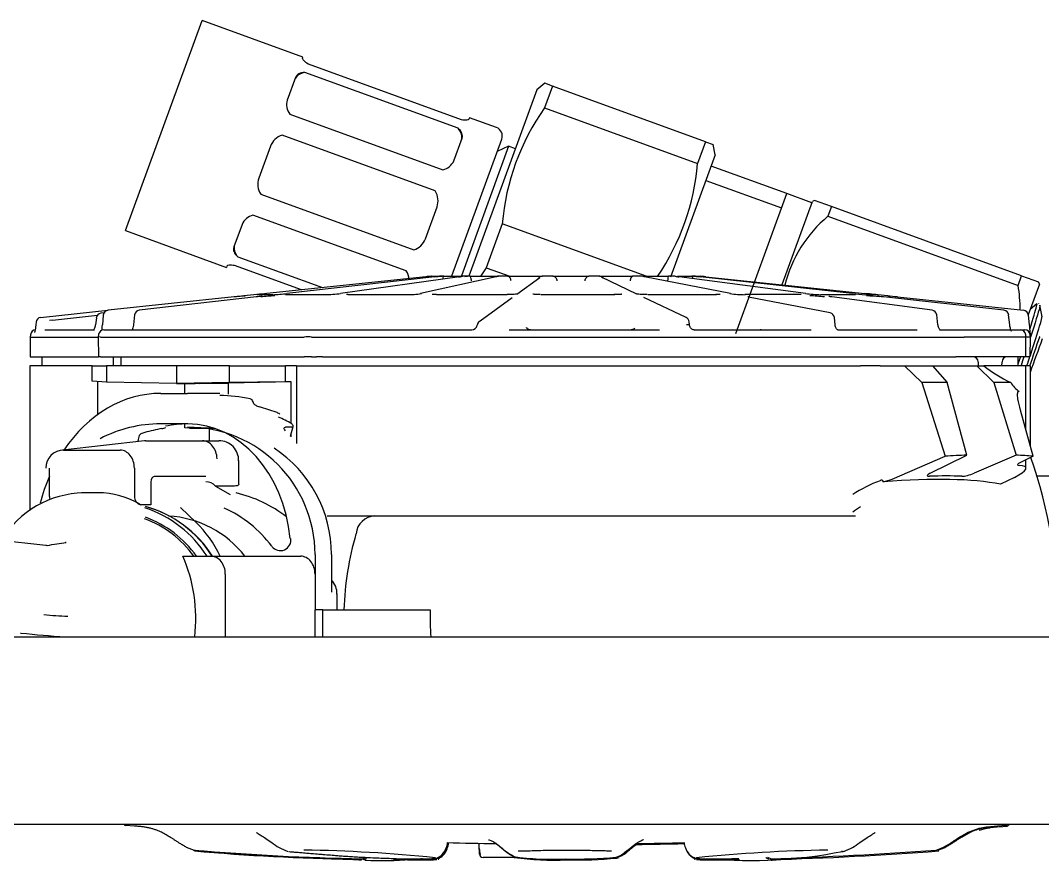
# Model space of a CAD drawing. Header units: millimetres. Extents: x -60 to 7633, y -2614 to 2146.
# Drawn here: x 7078.6 to 7135.7, y -2104.4 to -2057.5 of the extents above; entities that cross this region are included whole.
import ezdxf

# ---------------------------------------------------------------- set-up
doc = ezdxf.new("R2010")
doc.units = ezdxf.units.MM
doc.layers.get('0').update_dxf_attribs({"color": 250})

msp = doc.modelspace()

# ---------------------------------------------------------------- linework, layer by layer
at = {"linetype": 'Continuous'}
for p, q in [((7084.475, -2069.201), (7088.751, -2057.455)), ((7094.389, -2059.507), (7088.751, -2057.455)), ((7094.364, -2059.575), (7094.389, -2059.507)), ((7094.679, -2059.878), (7103.23, -2062.991)), ((7103.053, -2063.479), (7094.501, -2060.367)), ((7093.975, -2060.644), (7093.515, -2061.906)), ((7107.894, -2060.963), (7107.451, -2061.335)), ((7108.328, -2061.121), (7107.894, -2060.963)), ((7107.451, -2061.335), (7103.661, -2071.748)), ((7108.328, -2061.121), (7107.882, -2062.346)), ((7116.878, -2064.233), (7108.328, -2061.121)), ((7093.655, -2062.693), (7102.206, -2065.805)), ((7107.882, -2062.346), (7116.432, -2065.458)), ((7103.692, -2062.893), (7103.667, -2062.961)), ((7105.195, -2063.44), (7103.692, -2062.893)), ((7101.777, -2066.984), (7093.226, -2063.872)), ((7092.576, -2064.487), (7091.926, -2066.272)), ((7102.709, -2071.733), (7105.494, -2064.081)), ((7102.818, -2065.292), (7103.278, -2064.03)), ((7105.879, -2064.487), (7103.244, -2071.725)), ((7105.879, -2064.487), (7105.238, -2064.786)), ((7106.254, -2064.624), (7105.879, -2064.487)), ((7116.878, -2064.233), (7116.432, -2065.458)), ((7116.878, -2064.233), (7117.312, -2064.391)), ((7117.412, -2064.96), (7117.312, -2064.391)), ((7117.412, -2064.96), (7114.924, -2071.795)), ((7121.412, -2067.129), (7117.183, -2065.59)), ((7116.891, -2066.393), (7121.119, -2067.932)), ((7092.029, -2067.161), (7100.58, -2070.273)), ((7118.563, -2074.956), (7121.412, -2067.129)), ((7122.821, -2067.642), (7121.412, -2067.129)), ((7101.229, -2069.658), (7101.879, -2067.873)), ((7121.156, -2072.216), (7122.845, -2067.576)), ((7122.973, -2067.516), (7122.845, -2067.576)), ((7123.913, -2067.858), (7122.973, -2067.516)), ((7123.913, -2067.858), (7123.716, -2068.399)), ((7134.532, -2071.723), (7123.913, -2067.858)), ((7100.151, -2071.453), (7091.599, -2068.341)), ((7123.716, -2068.399), (7134.335, -2072.264)), ((7090.987, -2068.853), (7090.528, -2070.116)), ((7105.524, -2068.824), (7104.633, -2071.273)), ((7113.559, -2071.748), (7105.524, -2068.824)), ((7084.475, -2069.201), (7090.114, -2071.253)), ((7090.753, -2070.666), (7095.485, -2072.388)), ((7090.138, -2071.185), (7090.114, -2071.253)), ((7094.305, -2072.512), (7090.575, -2071.155)), ((7104.633, -2071.273), (7105.938, -2071.748)), ((7101.256, -2071.782), (7092.373, -2072.716)), ((7101.753, -2071.782), (7093.495, -2072.716)), ((7103.132, -2071.782), (7096.496, -2072.716)), ((7105.178, -2071.787), (7100.964, -2072.721)), ((7101.592, -2071.749), (7101.595, -2071.748)), ((7101.595, -2071.748), (7101.922, -2071.748)), ((7101.922, -2071.748), (7102.011, -2071.748)), ((7102.247, -2071.748), (7102.022, -2071.748)), ((7102.247, -2071.748), (7102.708, -2071.748)), ((7102.708, -2071.748), (7103.24, -2071.748)), ((7103.24, -2071.748), (7103.294, -2071.748)), ((7103.722, -2071.748), (7103.322, -2071.748)), ((7103.722, -2071.748), (7104.262, -2071.748)), ((7104.262, -2071.748), (7105.051, -2071.748)), ((7105.051, -2071.748), (7105.316, -2071.748)), ((7105.842, -2071.748), (7105.316, -2071.748)), ((7105.842, -2071.748), (7106.395, -2071.748)), ((7107.616, -2071.837), (7106.332, -2072.771)), ((7106.395, -2071.748), (7107.346, -2071.748)), ((7107.346, -2071.748), (7107.763, -2071.748)), ((7108.352, -2071.748), (7107.763, -2071.748)), ((7108.352, -2071.748), (7108.852, -2071.748)), ((7108.852, -2071.748), (7109.85, -2071.748)), ((7109.85, -2071.748), (7110.367, -2071.748)), ((7110.949, -2071.748), (7110.367, -2071.748)), ((7110.949, -2071.748), (7111.335, -2071.748)), ((7113.031, -2072.743), (7111.071, -2071.809)), ((7111.335, -2071.748), (7112.26, -2071.748)), ((7112.26, -2071.748), (7112.816, -2071.748)), ((7113.319, -2071.748), (7112.816, -2071.748)), ((7113.322, -2071.748), (7113.318, -2071.748)), ((7113.366, -2071.748), (7113.546, -2071.748)), ((7118.277, -2072.719), (7113.471, -2071.786)), ((7113.546, -2071.748), (7114.285, -2071.748)), ((7114.285, -2071.748), (7114.813, -2071.748)), ((7115.177, -2071.748), (7114.813, -2071.748)), ((7115.151, -2071.748), (7115.126, -2071.748)), ((7115.314, -2071.748), (7115.682, -2071.748)), ((7122.474, -2072.717), (7115.401, -2071.783)), ((7115.682, -2071.748), (7116.117, -2071.748)), ((7116.299, -2071.748), (7116.117, -2071.748)), ((7116.281, -2071.748), (7116.572, -2071.748)), ((7116.308, -2071.749), (7116.299, -2071.748)), ((7116.572, -2071.748), (7116.577, -2071.749)), ((7125.071, -2072.716), (7116.585, -2071.782)), ((7116.889, -2071.782), (7125.771, -2072.716)), ((7134.335, -2072.264), (7134.532, -2071.723)), ((7134.532, -2071.723), (7135.471, -2072.065)), ((7135.531, -2072.193), (7134.907, -2073.909)), ((7135.531, -2072.193), (7135.471, -2072.065)), ((7090.541, -2072.908), (7083.504, -2073.648)), ((7091.792, -2072.908), (7085.25, -2073.648)), ((7091.829, -2072.772), (7091.085, -2072.851)), ((7092.707, -2072.78), (7091.832, -2072.78)), ((7095.63, -2072.78), (7093.424, -2072.78)), ((7100.174, -2072.78), (7096.903, -2072.78)), ((7105.792, -2072.78), (7101.851, -2072.78)), ((7106.067, -2072.964), (7104.287, -2074.258)), ((7111.805, -2072.78), (7107.669, -2072.78)), ((7115.795, -2074.061), (7113.435, -2072.936)), ((7117.488, -2072.78), (7113.657, -2072.78)), ((7122.133, -2072.778), (7119.073, -2072.778)), ((7123.834, -2073.799), (7119.269, -2072.912)), ((7125.247, -2072.78), (7123.318, -2072.78)), ((7129.537, -2073.649), (7123.933, -2072.909)), ((7126.386, -2072.78), (7125.826, -2072.78)), ((7127.06, -2072.851), (7126.315, -2072.772)), ((7133.545, -2073.648), (7126.822, -2072.908)), ((7127.604, -2072.908), (7134.64, -2073.648)), ((7135.389, -2073.297), (7135.015, -2073.61)), ((7135.494, -2073.285), (7135.487, -2073.28)), ((7135.673, -2074.011), (7135.558, -2073.359)), ((7079.753, -2074.051), (7079.891, -2074.033)), ((7079.891, -2074.033), (7083.495, -2073.654)), ((7080.406, -2074.202), (7082.916, -2073.918)), ((7082.853, -2074.077), (7082.802, -2074.463)), ((7083.282, -2073.798), (7083.111, -2073.817)), ((7083.237, -2073.92), (7083.187, -2074.475)), ((7084.985, -2073.913), (7084.923, -2074.467)), ((7124.118, -2074.468), (7124.074, -2074.061)), ((7129.862, -2074.464), (7129.795, -2073.91)), ((7133.867, -2074.469), (7133.807, -2073.914)), ((7134.908, -2073.92), (7134.957, -2074.475)), ((7079.488, -2074.323), (7079.473, -2074.475)), ((7079.975, -2074.748), (7082.739, -2074.748)), ((7080.401, -2074.203), (7080.233, -2074.222)), ((7083.272, -2074.748), (7094.637, -2074.748)), ((7094.637, -2074.748), (7094.903, -2074.748)), ((7094.903, -2074.748), (7095.596, -2074.748)), ((7095.596, -2074.748), (7103.817, -2074.748)), ((7104.284, -2074.258), (7104.246, -2074.286)), ((7105.908, -2074.748), (7114.309, -2074.748)), ((7115.981, -2074.471), (7115.964, -2074.301)), ((7116.249, -2074.748), (7122.783, -2074.748)), ((7124.264, -2074.748), (7125.323, -2074.748)), ((7125.323, -2074.748), (7128.701, -2074.748)), ((7129.955, -2074.748), (7130.595, -2074.748)), ((7130.595, -2074.748), (7131.549, -2074.748)), ((7131.549, -2074.748), (7134.463, -2074.748)), ((7134.463, -2074.748), (7134.712, -2074.748)), ((7079.17, -2075.022), (7079.159, -2075.148)), ((7079.159, -2075.148), (7082.958, -2075.148)), ((7079.159, -2075.148), (7079.161, -2076.248)), ((7082.974, -2075.012), (7082.958, -2075.143)), ((7082.958, -2075.143), (7082.961, -2076.248)), ((7083.073, -2075.148), (7083.074, -2075.148)), ((7083.074, -2075.148), (7094.455, -2075.148)), ((7094.455, -2075.148), (7094.456, -2075.148)), ((7094.875, -2075.148), (7094.876, -2075.148)), ((7094.876, -2075.148), (7095.143, -2075.148)), ((7095.143, -2075.148), (7095.143, -2075.148)), ((7095.49, -2075.148), (7125.568, -2075.148)), ((7095.49, -2075.148), (7095.49, -2075.148)), ((7125.568, -2075.148), (7129.581, -2075.148)), ((7129.581, -2075.148), (7130.856, -2075.148)), ((7130.856, -2075.148), (7131.325, -2075.148)), ((7134.773, -2075.148), (7131.325, -2075.148)), ((7134.773, -2075.148), (7134.762, -2075.022)), ((7134.771, -2076.248), (7134.773, -2075.148)), ((7135.022, -2075.148), (7134.773, -2075.148)), ((7135.022, -2075.148), (7135.011, -2075.019)), ((7135.02, -2076.248), (7135.022, -2075.148)), ((7135.541, -2075.128), (7135.542, -2075.127)), ((7079.161, -2076.248), (7082.961, -2076.248)), ((7079.804, -2076.248), (7079.804, -2076.748)), ((7083.077, -2076.248), (7082.961, -2076.248)), ((7083.077, -2076.248), (7094.455, -2076.248)), ((7083.797, -2076.248), (7083.797, -2076.748)), ((7084.212, -2076.248), (7084.212, -2076.748)), ((7094.875, -2076.248), (7094.455, -2076.248)), ((7094.875, -2076.248), (7095.142, -2076.248)), ((7095.49, -2076.248), (7095.142, -2076.248)), ((7095.49, -2076.248), (7125.566, -2076.248)), ((7125.566, -2076.248), (7129.58, -2076.248)), ((7129.58, -2076.248), (7130.854, -2076.248)), ((7131.326, -2076.248), (7130.854, -2076.248)), ((7134.771, -2076.248), (7131.326, -2076.248)), ((7134.347, -2076.748), (7134.347, -2076.248)), ((7135.02, -2076.248), (7134.771, -2076.248)), ((7082.616, -2076.748), (7079.129, -2076.748)), ((7079.129, -2076.748), (7079.129, -2084.843)), ((7082.616, -2077.609), (7082.616, -2076.748)), ((7082.616, -2076.748), (7083.424, -2076.748)), ((7087.322, -2076.748), (7083.424, -2076.748)), ((7083.424, -2076.748), (7083.424, -2077.661)), ((7087.322, -2076.748), (7087.322, -2077.748)), ((7090.285, -2076.748), (7087.322, -2076.748)), ((7090.285, -2077.684), (7090.285, -2076.748)), ((7090.285, -2076.748), (7093.419, -2076.748)), ((7094.022, -2076.748), (7093.419, -2076.748)), ((7093.419, -2077.649), (7093.419, -2076.748)), ((7094.022, -2076.748), (7125.537, -2076.748)), ((7094.022, -2076.748), (7094.022, -2081.095)), ((7126.628, -2076.748), (7125.537, -2076.748)), ((7126.628, -2076.748), (7127.294, -2076.748)), ((7127.294, -2076.748), (7127.991, -2076.748)), ((7128.96, -2077.688), (7127.991, -2076.748)), ((7127.991, -2076.748), (7129.556, -2076.748)), ((7129.556, -2076.748), (7130.378, -2077.688)), ((7129.567, -2076.748), (7131.201, -2076.748)), ((7131.201, -2076.748), (7131.884, -2076.748)), ((7131.884, -2076.748), (7132.036, -2076.748)), ((7132.036, -2076.748), (7132.419, -2076.748)), ((7132.977, -2077.688), (7132.036, -2076.748)), ((7132.108, -2076.543), (7132.112, -2076.748)), ((7134.773, -2076.748), (7132.419, -2076.748)), ((7133.434, -2076.748), (7133.438, -2076.543)), ((7135.022, -2076.748), (7134.773, -2076.748)), ((7134.773, -2080.349), (7134.773, -2076.748)), ((7135.022, -2081.259), (7135.022, -2076.748)), ((7083.424, -2077.661), (7082.616, -2077.609)), ((7082.923, -2077.629), (7082.923, -2079.482)), ((7087.322, -2077.748), (7083.424, -2077.661)), ((7090.285, -2077.684), (7087.322, -2077.748)), ((7087.322, -2077.748), (7088.378, -2077.748)), ((7087.799, -2078.298), (7087.799, -2077.748)), ((7088.611, -2077.745), (7090.226, -2077.725)), ((7093.726, -2077.649), (7090.226, -2077.725)), ((7090.226, -2078.333), (7090.226, -2077.725)), ((7093.419, -2077.649), (7090.285, -2077.684)), ((7093.726, -2077.649), (7093.419, -2077.649)), ((7093.726, -2079.963), (7093.726, -2077.649)), ((7128.96, -2077.688), (7130.254, -2081.811)), ((7130.378, -2077.688), (7128.96, -2077.688)), ((7131.464, -2081.751), (7130.378, -2077.688)), ((7132.977, -2077.688), (7134.221, -2081.751)), ((7133.927, -2077.688), (7132.977, -2077.688)), ((7086.448, -2078.298), (7087.95, -2078.298)), ((7089.57, -2078.298), (7087.95, -2078.298)), ((7135.173, -2081.811), (7134.467, -2079.231)), ((7087.95, -2079.998), (7086.448, -2079.998)), ((7087.799, -2080.218), (7087.799, -2080.008)), ((7088.045, -2080.239), (7087.799, -2080.218)), ((7088.378, -2080.248), (7089.16, -2080.248)), ((7089.407, -2080.235), (7088.611, -2080.245)), ((7089.16, -2080.248), (7089.429, -2080.242)), ((7089.16, -2080.248), (7089.16, -2080.948)), ((7093.776, -2080.183), (7093.408, -2080.183)), ((7093.692, -2080.683), (7093.846, -2080.146)), ((7085.548, -2080.952), (7080.952, -2081.477)), ((7085.619, -2080.948), (7088.78, -2080.948)), ((7088.78, -2080.948), (7089.699, -2080.948)), ((7093.726, -2080.723), (7093.726, -2080.564)), ((7081.023, -2081.473), (7084.185, -2081.473)), ((7090.804, -2083.359), (7090.804, -2082.053)), ((7127.294, -2083.087), (7130.254, -2081.811)), ((7129.423, -2082.759), (7131.464, -2081.751)), ((7134.221, -2081.751), (7131.884, -2082.759)), ((7135.173, -2081.811), (7134.467, -2082.16)), ((7134.773, -2082.478), (7134.773, -2082.008)), ((7080.233, -2084.053), (7080.233, -2082.475)), ((7084.975, -2082.475), (7084.975, -2084.053)), ((7085.894, -2083.248), (7085.894, -2084.519)), ((7088.957, -2082.948), (7086.078, -2082.948)), ((7134.131, -2082.99), (7133.353, -2083.374)), ((7135.383, -2082.898), (7136.741, -2082.898)), ((7082.951, -2083.848), (7082.022, -2083.848)), ((7090.489, -2083.482), (7089.499, -2083.482)), ((7089.499, -2083.482), (7090.33, -2083.948)), ((7085.081, -2084.351), (7085.244, -2084.487)), ((7085.894, -2084.519), (7085.322, -2084.519)), ((7088.418, -2085.506), (7087.545, -2084.675)), ((7095.736, -2085.148), (7125.245, -2085.148)), ((7125.245, -2085.148), (7125.258, -2085.148)), ((7080.019, -2086.792), (7072.031, -2085.908)), ((7095.063, -2087.298), (7095.063, -2088.398)), ((7095.982, -2087.298), (7095.982, -2089.398)), ((7087.681, -2087.398), (7087.823, -2087.398)), ((7087.823, -2087.398), (7089.261, -2087.398)), ((7089.261, -2087.398), (7094.271, -2087.398)), ((7090.053, -2088.398), (7090.053, -2091.898)), ((7095.063, -2088.398), (7095.063, -2090.398)), ((7096.296, -2090.398), (7096.296, -2089.503)), ((7095.498, -2090.398), (7095.063, -2090.398)), ((7095.063, -2091.898), (7095.063, -2090.398)), ((7095.498, -2091.898), (7095.498, -2090.398)), ((7095.498, -2090.398), (7101.501, -2090.398)), ((6710.801, -2091.898), (7164.801, -2091.898)), ((7164.801, -2102.398), (6710.801, -2102.398)), ((7084.473, -2102.431), (7084.979, -2102.472)), ((7133.189, -2102.47), (7133.672, -2102.431)), ((7133.235, -2102.52), (7133.717, -2102.481)), ((7097.567, -2104.309), (7097.619, -2104.311)), ((7100.739, -2104.311), (7100.976, -2104.312)), ((7101.935, -2104.334), (7101.976, -2104.33)), ((7104.248, -2104.035), (7104.248, -2104.035)), ((7106.208, -2104.234), (7104.448, -2104.234)), ((7109.072, -2104.31), (7109.072, -2104.319)), ((7116.26, -2104.33), (7116.302, -2104.334)), ((7117.169, -2104.312), (7117.406, -2104.311)), ((7120.525, -2104.311), (7120.581, -2104.309)), ((7120.571, -2104.361), (7120.626, -2104.359))]:
    msp.add_line(p, q, dxfattribs=at)
for centre, radius, start, end in [((7094.33, -2062.167), 0.856, 162.2444, 217.8783), ((7118.623, -2069.924), 13.145, 144.7989, 175.2011), ((7093.516, -2064.829), 1, 106.8699, 160), ((7105.024, -2063.91), 0.5, 340, 70), ((7102.012, -2064.951), 0.875, 282.7998, 337.0775), ((7103.333, -2064.358), 13.145, 325.75, 355.2011), ((7092.866, -2066.614), 1, 160, 213.1301), ((7100.939, -2067.531), 1, 340, 33.1301), ((7091.793, -2069.194), 0.875, 102.7998, 157.0775), ((7128.405, -2074.016), 7.316, 129.8551, 165.9895), ((7100.29, -2069.316), 1, 286.8699, 340), ((7115.374, -2078.851), 13.145, 144.7989, 147.21), ((7099.475, -2071.978), 0.856, 4.0006, 37.8783), ((7175.069, -2771.881), 703.98, 95.993073, 96.018593), ((7108.078, -2136.266), 64.843, 95.74043, 96.02331), ((7100.833, -2063.459), 8.373, 276.3075, 278.098), ((7103.425, -2084.987), 13.29, 95.0731, 96.4786), ((7102.025, -2071.91), 0.162, 90.9419, 94.4634), ((7102.88, -2070.069), 1.73, 276.8032, 282.1815), ((7103.33, -2072.035), 0.287, 94.4301, 107.2996), ((7103.323, -2071.999), 0.25, 90.2526, 93.5186), ((7104.223, -2077.429), 5.702, 94.9578, 97.9021), ((7103.723, -2071.802), 0.0539, 82.2848, 91.5162), ((7105.316, -2072.049), 0.3, 93.2399, 107.8486), ((7105.316, -2072.05), 0.301, 89.9921, 93.1988), ((7105.843, -2071.899), 0.151, 85.4506, 90.5172), ((7107.773, -2072.042), 0.294, 95.4497, 153.867), ((7107.762, -2072.035), 0.286, 89.8017, 93.2863), ((7108.353, -2071.998), 0.25, 86.4814, 90.2381), ((7110.366, -2071.96), 0.211, 89.5394, 93.8477), ((7110.949, -2072.054), 0.306, 86.8243, 90.098), ((7110.942, -2072.045), 0.297, 40.7848, 85.3586), ((7112.814, -2071.858), 0.11, 88.9147, 95.4133), ((7113.318, -2072.048), 0.3, 60.8442, 89.9993), ((7113.319, -2072.041), 0.293, 86.7558, 89.9744), ((7113.319, -2072.047), 0.299, 62.5591, 86.7915), ((7115.176, -2071.966), 0.218, 86.2335, 89.7645), ((7115.639, -2069.664), 2.133, 257.8547, 263.2157), ((7114.643, -2088.041), 16.359, 83.6868, 84.836), ((7117.943, -2059.25), 12.605, 262.5485, 263.8036), ((7043.075, -2771.881), 703.98, 83.981407, 84.006927), ((7127.133, -2073.553), 7.316, 359.4329, 10.1449), ((7140.934, -2547.107), 476.868, 96.00034, 96.06601), ((7093.137, -2095.864), 23.099, 94.8352, 96.3891), ((7111.084, -2254.071), 182.318, 95.89039, 96.06437), ((7093.161, -2082.137), 9.296, 92.1631, 96.9286), ((7092.202, -2061.762), 11.03, 272.6279, 276.7353), ((7095.501, -2065.199), 7.582, 270.9803, 277.5443), ((7100.226, -2067.964), 4.816, 269.3841, 279.4094), ((7119.096, -2067.035), 5.745, 261.4048, 269.9548), ((7123.482, -2064.862), 7.92, 262.5846, 268.8079), ((7122.557, -2080.268), 7.422, 82.5534, 88.9139), ((7126.366, -2061.962), 10.832, 263.1193, 267.14), ((7107.061, -2254.071), 182.318, 83.94762, 84.10961), ((7125.425, -2082.871), 10.034, 83.166, 87.4384), ((7107.061, -2254.071), 182.318, 83.92129, 83.93563), ((7077.211, -2547.107), 476.868, 83.93399, 84.00404), ((7079.784, -2074.349), 0.3, 98.2178, 174.2123), ((7083.141, -2074.115), 0.3, 96.2789, 172.5135), ((7083.536, -2073.946), 0.3, 96.0025, 174.887), ((7085.28, -2073.946), 0.3, 96.4533, 173.5619), ((7115.666, -2074.331), 0.3, 5.7345, 64.5216), ((7123.776, -2074.094), 0.3, 6.2712, 79.0031), ((7129.497, -2073.946), 0.3, 6.9386, 82.4775), ((7133.512, -2073.946), 0.3, 6.2073, 83.7195), ((7134.609, -2073.946), 0.3, 5.113, 83.9975), ((7079.469, -2075.048), 0.3, 90, 175), ((7083.272, -2075.048), 0.3, 90, 173.0021), ((7043.858, -2070.884), 39.493, 354.3422, 354.7837), ((7103.817, -2074.435), 0.313, 269.9726, 349.8924), ((7104.419, -2074.532), 0.3, 125.0057, 171.2834), ((7134.463, -2075.048), 0.3, 5, 90), ((7134.712, -2075.048), 0.3, 5, 90), ((7095.316, -2070.486), 4.665, 267.8723, 272.1277), ((6736.752, -1942.816), 420.166, 341.40999, 341.64501), ((5790.86, -1592.03), 1429.015, 340.156688, 340.236686), ((7131.808, -2076.548), 0.3, 1, 90), ((7133.738, -2076.548), 0.3, 90, 179), ((7136.865, -2071.293), 7.038, 230.8203, 245.3238), ((7135.458, -2076.716), 1.813, 212.4076, 234.2898), ((7089.585, -2085.573), 7.274, 88.7606, 90.1148), ((7092.6, -2080.168), 0.867, 55.5316, 70.6001), ((7086.103, -2078.175), 2.127, 280.9588, 286.9777), ((7089.713, -2082.034), 1.085, 358.3099, 90.7333), ((7109.072, -2090.898), 27.5, 0, 19.1612), ((7082.22, -2089.295), 5.435, 90.8705, 149.1046), ((7080.634, -2084.078), 0.402, 176.4356, 199.2698), ((7085.376, -2084.078), 0.402, 176.4125, 222.8), ((7085.325, -2084.398), 0.121, 227.9891, 268.4409), ((7098.457, -2086.256), 1.109, 92.3847, 174.4165), ((7053.013, -1911.034), 177.832, 278.76266, 279.11045), ((7080.064, -2086.706), 0.0884, 243.42, 297.1414), ((7095.205, -2089.484), 1.085, 358.3099, 43.8326), ((7081.528, -2075.847), 14.898, 263.7928, 268.9338), ((7084.579, -2036.145), 55.861, 263.8983, 266.4435), ((7084.568, -2102.284), 0.2, 215.4884, 241.1333), ((7084.522, -2102.234), 0.2, 236.5601, 265.0327), ((7133.623, -2102.234), 0.2, 274.967, 303.4399), ((7133.668, -2102.284), 0.2, 274.9672, 324.5116), ((7106.023, -1852.725), 251.719, 265.9585, 265.98151), ((7100.352, -1962.278), 142.053, 265.12584, 268.92961), ((7100.291, -1964.404), 139.976, 265.09747, 268.7207), ((7103.262, -1907.005), 197.428, 265.66944, 267.19565), ((7093.143, -2188.789), 84.982, 84.17562, 89.1244), ((7108.949, -1820.853), 282.626, 268.68046, 269.237), ((7105.92, -2103.662), 1.68, 182.2136, 193.6524), ((7109.133, -1812.557), 290.922, 270.76243, 271.29414), ((7109.178, -1812.607), 290.922, 270.75387, 271.27732), ((7125.202, -2192.14), 88.335, 90.97164, 95.73246), ((7114.864, -1904.879), 199.556, 271.61659, 274.3234), ((7112.121, -1852.725), 251.719, 271.90949, 274.01849), ((7124.574, -2103.679), 0.212, 241.8313, 285.6604), ((7103.262, -1907.005), 197.428, 267.32584, 268.32233), ((7100.494, -2031.702), 72.714, 267.29174, 267.77015), ((7097.675, -2104.119), 0.2, 252.1655, 289.9121), ((7098.806, -2077.788), 26.615, 267.9805, 273.485), ((7101.074, -2043.778), 60.535, 268.42377, 269.90655), ((7101.121, -2043.8), 60.562, 268.42386, 269.90632), ((7101.282, -2099.445), 4.877, 266.3949, 276.2568), ((7101.328, -2099.491), 4.88, 266.3995, 276.1338), ((7101.328, -2099.494), 4.878, 267.7727, 276.4345), ((7101.88, -2104.102), 0.185, 235.1949, 287.9589), ((7104.448, -2104.034), 0.2, 180.392, 270), ((7108.276, -2089.644), 14.689, 261.6542, 273.1069), ((7108.276, -2089.54), 14.794, 261.7161, 273.0845), ((7108.322, -2089.69), 14.693, 261.6563, 273.1059), ((7109.702, -2081.32), 23.001, 268.4328, 275.422), ((7109.748, -2081.38), 22.99, 268.4314, 275.4248), ((7111.721, -2103.497), 0.737, 282.0573, 292.2529), ((7111.765, -2103.542), 0.742, 282.1549, 292.2351), ((7116.265, -2104.102), 0.185, 252.1326, 304.8227), ((7121.43, -2128.125), 24.42, 102.1689, 102.3024), ((7116.861, -2099.429), 4.893, 263.6029, 273.6098), ((7116.908, -2099.492), 4.88, 263.7151, 273.6005), ((7119.351, -2078), 26.405, 265.0742, 281.2901), ((7117.058, -2043.669), 60.643, 270.10441, 271.59497), ((7117.115, -2043.742), 60.62, 270.09453, 271.57426), ((7120.515, -2104.169), 0.2, 250.0879, 287.7889)]:
    msp.add_arc(centre, radius, start, end, dxfattribs=at)
for centre, major_axis, ratio, start_param, end_param in [((7094.872, -2061.104), (0.94, -0.342), 0.707107, 2.214297, 3.141593), ((7102.295, -2063.806), (0.94, -0.342), 0.707107, 0, 0.927295), ((7091.51, -2070.34), (-0.94, 0.342), 0.707107, 0, 0.927295), ((7105.243, -2072.08), (0.065, -0.293), 0.875563, 2.952072, 3.148827), ((7107.793, -2072.08), (0.176, -0.243), 0.984079, 3.141682, 3.165984), ((7115.362, -2072.08), (-0.039, -0.297), 0.602087, 3.141733, 3.218819), ((7116.552, -2072.08), (-0.033, -0.298), 0.295047, 3.141699, 3.171949), ((7091.198, -2073.145), (0, 0.3), 1, 0.104714, 0.441492), ((7091.863, -2073.078), (0, -0.3), 0.995641, 3.036873, 3.246312), ((7118.22, -2073.014), (-0.057, -0.294), 0.836505, 3.141511, 3.301752), ((7122.435, -2073.014), (-0.039, -0.297), 0.602085, 3.141726, 3.21995), ((7123.894, -2073.207), (-0.039, -0.297), 0.602085, 3.141751, 3.220048), ((7125.038, -2073.014), (-0.033, -0.298), 0.295045, 3.141697, 3.173072), ((7126.282, -2073.078), (0, -0.3), 0.995641, 3.036873, 3.246312), ((7126.355, -2073.078), (0, -0.3), 0.999871, 3.036873, 3.246312), ((7126.789, -2073.207), (-0.033, -0.298), 0.295045, 3.14173, 3.17317), ((7126.992, -2073.145), (0, 0.3), 1, -0.851812, -0.377899), ((7085.28, -2073.946), (0.034, -0.298), 0.367537, 3.100684, 3.141593), ((7133.512, -2073.946), (-0.033, -0.298), 0.295045, 3.141728, 3.173413), ((7079.784, -2074.349), (0.298, -0.03), 0.090719, 3.141593, 3.282615), ((7080.435, -2074.501), (0.034, -0.298), 0.368299, 3.100475, 3.143891), ((7104.419, -2074.532), (0.297, -0.045), 0.082434, 3.141593, 3.27659), ((7115.683, -2074.501), (-0.298, -0.03), 0.050032, 3.133718, 4.278733), ((7083.258, -2075.161), (0.3, -0.018), 0.007557, 2.234531, 3.142064), ((7094.639, -2075.161), (-0.3, -0.002), 0.059917, 3.804381, 5.367581), ((7088.54, -2077.751), (-0.5, -0.007), 0.010693, 4.568855, 5.041159), ((7086.448, -2087.298), (0, -9), 0.79032, 3.141593, 4.007676), ((7089.604, -2087.298), (0, 8.886), 1, -0.208565, -0.015304), ((7089.199, -2087.298), (1.971, 8.991), 0.205152, -0.318175, -0.240353), ((7088.784, -2087.298), (12.295, -2.695), 0.698404, 1.386439, 1.46463), ((7089.604, -2087.298), (0, 8.403), 1, -0.517438, -0.418262), ((7086.448, -2087.298), (0, 7.3), 1, 0, 0.482479), ((7087.697, -2087.298), (9.973, 2.186), 0.698404, 1.537084, 1.633056), ((7088.103, -2087.298), (0, 7.299), 1, 0.018869, 0.192037), ((7087.95, -2087.298), (0, -7.3), 0.79032, 1.693621, 3.141593), ((7087.95, -2087.298), (0, 7.113), 1, -1.570796, 0), ((7088.54, -2080.246), (-0.5, 0.007), 0.010693, 0.143534, 1.242026), ((7088.54, -2080.251), (0.5, 0.007), 0.010693, 1.427262, 1.899566), ((7087.282, -2087.298), (-1.599, 7.293), 0.205152, 0.379636, 0.476304), ((7085.64, -2081.948), (0.057, -0.999), 0.789359, 3.096724, 3.186462), ((7088.801, -2081.948), (0.057, -0.999), 0.789359, 1.525927, 3.096724), ((7081.023, -2082.475), (0, 1.002), 1, 0, 1.570796), ((7084.185, -2082.475), (0, -1.002), 0.788395, 1.570796, 3.141593), ((7088.869, -2087.298), (0, 7.113), 1, -1.570796, -0.581852), ((7105.434, -2094.374), (34.574, 10.488), 0.204536, 0.658575, 0.710007), ((7105.434, -2094.374), (34.574, 10.488), 0.204536, 0.47642, 0.527852), ((7134.806, -2082.144), (0.499, 0.15), 0.205208, 2.255747, 3.700768), ((7129.763, -2082.744), (0.499, 0.15), 0.205208, 2.255747, 3.794416), ((7131.613, -2082.744), (0.499, 0.15), 0.205208, 3.684138, 5.222807), ((7132.773, -2083.053), (-1.996, -0.602), 0.205208, 2.255747, 3.700768), ((7086.448, -2087.298), (0, -9), 0.79032, 4.204592, 4.388267), ((7086.078, -2083.248), (0, -0.3), 0.612694, 3.141593, 4.712389), ((7088.957, -2083.948), (0, 0.715), 1, -0.860477, 0), ((7129.581, -2090.898), (0, 8.267), 1, 0.365237, 0.572958), ((7109.53, -2092.488), (26.378, 7.588), 0.209554, 0.38733, 0.797376), ((7127.024, -2083.071), (0.499, 0.15), 0.205208, 4.229739, 5.222807), ((7109.072, -2092.698), (26.841, 8.091), 0.205208, 0.542545, 0.652823), ((7082.022, -2090.898), (0, -7.05), 0.79032, 3.121655, 3.141593), ((7082.951, -2090.898), (0, -7.05), 0.79032, 2.702043, 3.141593), ((7089.037, -2090.898), (0, 7.222), 1, -0.661931, -0.226033), ((7083.523, -2090.898), (0, 6.527), 1, -1.004811, -0.318116), ((7083.816, -2090.898), (0, 6.527), 1, -1.004811, -0.275791), ((7083.842, -2090.898), (0, 6.52), 1, -1.00413, -0.272462), ((7087.199, -2090.898), (0, 6.793), 1, -0.931314, -0.423303), ((7129.581, -2090.898), (0, 7.459), 1, 0.572958, 0.644677), ((7083.462, -2090.898), (0, 5.97), 1, -0.944378, -0.355815), ((7083.523, -2090.898), (0, 6.044), 1, -0.953189, -0.350253), ((7086.586, -2090.898), (0, 5.75), 1, -0.916319, -0.051804), ((7085.209, -2090.898), (0, -6.75), 0.79032, 2.115914, 2.496222), ((7113.577, -2090.898), (0, 16.905), 1, 1.285984, 1.540466), ((7093.127, -2086.49), (0, 0.594), 1, 2.210279, 4.867335), ((7094.046, -2086.49), (0, 0.594), 1, 2.210279, 2.274269), ((7082.71, -2090.898), (0, -7.202), 0.79032, 1.431503, 2.078246), ((7089.261, -2088.398), (0, -1), 0.79225, 1.570796, 3.141593), ((7094.271, -2088.398), (0, -1), 0.79225, 1.570796, 3.141593), ((7117.401, -2090.898), (0, 15.908), 1, 1.539361, 1.633639), ((7078.664, -2091.191), (0.055, 0.497), 0.610365, 3.141965, 3.209058)]:
    msp.add_ellipse(centre, major_axis=major_axis, ratio=ratio, start_param=start_param, end_param=end_param, dxfattribs=at)
for points, knots in [([(7094.364, -2059.575), (7094.36, -2059.586), (7094.364, -2059.602), (7094.387, -2059.641), (7094.407, -2059.665), (7094.488, -2059.745), (7094.571, -2059.81), (7094.679, -2059.878)], [0, 0, 0, 0, 0.25, 0.25, 0.5, 0.5, 1, 1, 1, 1]), ([(7094.501, -2060.367), (7094.435, -2060.368), (7094.373, -2060.374), (7094.26, -2060.398), (7094.207, -2060.416), (7094.072, -2060.486), (7094.007, -2060.556), (7093.975, -2060.644)], [0, 0, 0, 0, 0.25, 0.25, 0.5, 0.5, 1, 1, 1, 1]), ([(7103.23, -2062.991), (7103.294, -2062.999), (7103.351, -2063.004), (7103.454, -2063.009), (7103.5, -2063.008), (7103.613, -2062.999), (7103.659, -2062.984), (7103.667, -2062.961)], [0, 0, 0, 0, 0.25, 0.25, 0.5, 0.5, 1, 1, 1, 1]), ([(7103.278, -2064.03), (7103.294, -2063.986), (7103.301, -2063.941), (7103.297, -2063.848), (7103.286, -2063.8), (7103.227, -2063.66), (7103.154, -2063.566), (7103.053, -2063.479)], [0, 0, 0, 0, 0.25, 0.25, 0.5, 0.5, 1, 1, 1, 1]), ([(7090.528, -2070.116), (7090.512, -2070.16), (7090.505, -2070.205), (7090.509, -2070.298), (7090.52, -2070.345), (7090.578, -2070.486), (7090.651, -2070.579), (7090.753, -2070.666)], [0, 0, 0, 0, 0.25, 0.25, 0.5, 0.5, 1, 1, 1, 1]), ([(7090.575, -2071.155), (7090.512, -2071.146), (7090.454, -2071.141), (7090.351, -2071.137), (7090.305, -2071.137), (7090.192, -2071.146), (7090.147, -2071.162), (7090.138, -2071.185)], [0, 0, 0, 0, 0.25, 0.25, 0.5, 0.5, 1, 1, 1, 1]), ([(7102.223, -2071.909), (7102.224, -2071.88), (7102.226, -2071.853), (7102.233, -2071.782), (7102.241, -2071.753), (7102.25, -2071.749)], [0.2640901, 0.2640901, 0.2640901, 0.2640901, 0.5, 0.5, 1, 1, 1, 1]), ([(7102.25, -2071.749), (7102.25, -2071.749), (7102.25, -2071.749), (7102.249, -2071.748), (7102.249, -2071.748), (7102.248, -2071.748), (7102.247, -2071.748)], [0, 0, 0, 0, 0.600747, 0.600747, 0.600747, 1, 1, 1, 1]), ([(7103.802, -2072.014), (7103.797, -2071.945), (7103.787, -2071.879), (7103.761, -2071.782), (7103.746, -2071.753), (7103.73, -2071.749)], [0, 0, 0, 0, 0.5, 0.5, 1, 1, 1, 1]), ([(7105.192, -2071.784), (7105.192, -2071.784), (7105.19, -2071.785), (7105.181, -2071.786), (7105.176, -2071.787)], [0.8265901, 0.8265901, 0.8265901, 0.8265901, 0.927443, 1, 1, 1, 1]), ([(7106.015, -2072.014), (7106.009, -2071.945), (7105.989, -2071.879), (7105.93, -2071.782), (7105.893, -2071.753), (7105.855, -2071.749)], [0, 0, 0, 0, 0.5, 0.5, 1, 1, 1, 1]), ([(7108.598, -2072.014), (7108.59, -2071.945), (7108.562, -2071.879), (7108.478, -2071.782), (7108.424, -2071.753), (7108.368, -2071.749)], [0, 0, 0, 0, 0.5, 0.5, 1, 1, 1, 1]), ([(7110.352, -2071.749), (7110.299, -2071.753), (7110.248, -2071.782), (7110.17, -2071.879), (7110.143, -2071.945), (7110.135, -2072.014)], [0, 0, 0, 0, 0.5, 0.5, 1, 1, 1, 1]), ([(7112.803, -2071.749), (7112.77, -2071.753), (7112.738, -2071.782), (7112.686, -2071.879), (7112.668, -2071.945), (7112.662, -2072.014)], [0, 0, 0, 0, 0.5, 0.5, 1, 1, 1, 1]), ([(7113.475, -2071.786), (7113.466, -2071.784), (7113.447, -2071.781), (7113.44, -2071.779), (7113.44, -2071.778), (7113.44, -2071.778)], [0, 0, 0, 0, 0.1092043, 0.2763453, 0.2862979, 0.2862979, 0.2862979, 0.2862979]), ([(7114.805, -2071.749), (7114.796, -2071.753), (7114.785, -2071.782), (7114.767, -2071.879), (7114.76, -2071.945), (7114.755, -2072.014)], [0, 0, 0, 0, 0.5, 0.5, 1, 1, 1, 1]), ([(7114.813, -2071.748), (7114.811, -2071.748), (7114.809, -2071.748), (7114.807, -2071.749), (7114.806, -2071.749), (7114.806, -2071.749), (7114.805, -2071.749)], [0, 0, 0, 0, 0.60188, 0.60188, 0.60188, 1, 1, 1, 1]), ([(7116.117, -2071.748), (7116.116, -2071.748), (7116.115, -2071.748), (7116.115, -2071.749), (7116.115, -2071.749), (7116.115, -2071.749), (7116.116, -2071.749)], [0, 0, 0, 0, 0.60188, 0.60188, 0.60188, 1, 1, 1, 1]), ([(7116.116, -2071.749), (7116.131, -2071.753), (7116.143, -2071.782), (7116.155, -2071.845), (7116.157, -2071.862), (7116.159, -2071.881)], [0, 0, 0, 0, 0.5, 0.5, 0.657548, 0.657548, 0.657548, 0.657548]), ([(7092.111, -2072.864), (7092.111, -2072.864), (7092.106, -2072.865), (7092.078, -2072.871), (7092.005, -2072.882), (7091.898, -2072.896), (7091.817, -2072.905), (7091.784, -2072.909)], [0.4347352, 0.4347352, 0.4347352, 0.4347352, 0.4797933, 0.5681626, 0.7123738, 0.9026877, 1, 1, 1, 1]), ([(7093.456, -2072.778), (7093.45, -2072.778), (7093.438, -2072.778), (7093.434, -2072.778), (7093.435, -2072.778)], [0, 0, 0, 0, 0.0668714, 0.1681121, 0.1681121, 0.1681121, 0.1681121]), ([(7096.924, -2072.778), (7096.902, -2072.778), (7096.86, -2072.778), (7096.827, -2072.776), (7096.819, -2072.775), (7096.819, -2072.775)], [0, 0, 0, 0, 0.1233348, 0.2812179, 0.3633953, 0.3633953, 0.3633953, 0.3633953]), ([(7101.845, -2072.777), (7101.811, -2072.778), (7101.737, -2072.778), (7101.657, -2072.773), (7101.616, -2072.768), (7101.609, -2072.767), (7101.609, -2072.767)], [0, 0, 0, 0, 0.1211006, 0.3121007, 0.4342247, 0.4957039, 0.4957039, 0.4957039, 0.4957039]), ([(7106.392, -2072.739), (7106.392, -2072.739), (7106.392, -2072.739), (7106.382, -2072.742), (7106.342, -2072.749), (7106.256, -2072.76), (7106.115, -2072.77), (7105.947, -2072.778), (7105.846, -2072.778), (7105.799, -2072.778)], [0.1688512, 0.1688512, 0.1688512, 0.1688512, 0.1750358, 0.242021, 0.3367103, 0.4768158, 0.6553598, 0.8605967, 1, 1, 1, 1]), ([(7107.647, -2072.777), (7107.61, -2072.778), (7107.515, -2072.778), (7107.375, -2072.771), (7107.276, -2072.761), (7107.237, -2072.755), (7107.232, -2072.753), (7107.232, -2072.753)], [0, 0, 0, 0, 0.0972747, 0.2931349, 0.4413253, 0.5368174, 0.5833196, 0.5833196, 0.5833196, 0.5833196]), ([(7112.197, -2072.757), (7112.197, -2072.757), (7112.192, -2072.758), (7112.165, -2072.762), (7112.097, -2072.769), (7111.976, -2072.776), (7111.845, -2072.779), (7111.771, -2072.778), (7111.753, -2072.778)], [0.3974836, 0.3974836, 0.3974836, 0.3974836, 0.4389587, 0.5134086, 0.6236537, 0.7744812, 0.9540046, 1, 1, 1, 1]), ([(7113.625, -2072.778), (7113.591, -2072.778), (7113.5, -2072.778), (7113.323, -2072.77), (7113.157, -2072.757), (7113.055, -2072.744), (7113.016, -2072.736), (7113.01, -2072.735), (7113.01, -2072.735)], [0, 0, 0, 0, 0.1083326, 0.3363045, 0.5640673, 0.7364449, 0.8484502, 0.9043656, 0.9043656, 0.9043656, 0.9043656]), ([(7117.691, -2072.769), (7117.691, -2072.769), (7117.689, -2072.769), (7117.67, -2072.772), (7117.614, -2072.776), (7117.538, -2072.779), (7117.479, -2072.778), (7117.461, -2072.778)], [0.5111927, 0.5111927, 0.5111927, 0.5111927, 0.5415112, 0.627746, 0.7523375, 0.9357926, 1, 1, 1, 1]), ([(7119.273, -2072.912), (7119.264, -2072.911), (7119.245, -2072.907), (7119.238, -2072.905), (7119.238, -2072.905), (7119.238, -2072.905)], [0, 0, 0, 0, 0.0916577, 0.2330971, 0.2419072, 0.2419072, 0.2419072, 0.2419072]), ([(7122.214, -2072.776), (7122.214, -2072.776), (7122.212, -2072.776), (7122.195, -2072.777), (7122.158, -2072.779), (7122.122, -2072.778), (7122.107, -2072.778)], [0.6346005, 0.6346005, 0.6346005, 0.6346005, 0.6653442, 0.7668209, 0.9175066, 1, 1, 1, 1]), ([(7123.927, -2072.908), (7123.9, -2072.904), (7123.841, -2072.897), (7123.786, -2072.886), (7123.767, -2072.882), (7123.765, -2072.881), (7123.765, -2072.881)], [0, 0, 0, 0, 0.129265, 0.3234137, 0.4344621, 0.4544678, 0.4544678, 0.4544678, 0.4544678]), ([(7125.225, -2072.778), (7125.225, -2072.778), (7125.224, -2072.778), (7125.22, -2072.778), (7125.216, -2072.778)], [0.8900163, 0.8900163, 0.8900163, 0.8900163, 0.9116977, 1, 1, 1, 1]), ([(7126.797, -2072.905), (7126.757, -2072.901), (7126.657, -2072.89), (7126.535, -2072.874), (7126.464, -2072.863), (7126.448, -2072.86), (7126.448, -2072.86)], [0, 0, 0, 0, 0.1134718, 0.3368434, 0.4891837, 0.574349, 0.574349, 0.574349, 0.574349]), ([(7134.987, -2074.714), (7135.184, -2074.102), (7135.317, -2073.662), (7135.392, -2073.362), (7135.399, -2073.313), (7135.393, -2073.302)], [0.03686562, 0.03686562, 0.03686562, 0.03686562, 0.046875, 0.046875, 0.05105694, 0.05105694, 0.05105694, 0.05105694]), ([(7135.558, -2073.365), (7135.561, -2073.382), (7135.553, -2073.429), (7135.47, -2073.761), (7135.29, -2074.346), (7135.023, -2075.164)], [0.94935931, 0.94935931, 0.94935931, 0.94935931, 0.953125, 0.953125, 0.96519005, 0.96519005, 0.96519005, 0.96519005]), ([(7135.021, -2076.171), (7135.249, -2075.48), (7135.429, -2074.918), (7135.633, -2074.228), (7135.677, -2074.051), (7135.671, -2074.014)], [0.03820848, 0.03820848, 0.03820848, 0.03820848, 0.046875, 0.046875, 0.05423556, 0.05423556, 0.05423556, 0.05423556]), ([(7079.47, -2074.47), (7079.47, -2074.475), (7079.464, -2074.539), (7079.446, -2074.672), (7079.421, -2074.805), (7079.402, -2074.875), (7079.396, -2074.892), (7079.396, -2074.893), (7079.396, -2074.893)], [0, 0, 0, 0, 0.0126937, 0.1989579, 0.388041, 0.5165629, 0.5956417, 0.607869, 0.607869, 0.607869, 0.607869]), ([(7082.793, -2074.462), (7082.792, -2074.465), (7082.789, -2074.508), (7082.766, -2074.598), (7082.728, -2074.694), (7082.692, -2074.749), (7082.677, -2074.763), (7082.676, -2074.764), (7082.676, -2074.764)], [0, 0, 0, 0, 0.0130466, 0.1947989, 0.3800705, 0.5334932, 0.6699813, 0.700276, 0.700276, 0.700276, 0.700276]), ([(7084.919, -2074.467), (7084.918, -2074.472), (7084.914, -2074.525), (7084.894, -2074.624), (7084.868, -2074.71), (7084.853, -2074.744), (7084.85, -2074.752)], [0, 0, 0, 0, 0.0171945, 0.2121895, 0.375694, 0.4284472, 0.4284472, 0.4284472, 0.4284472]), ([(7107.101, -2074.742), (7107.078, -2074.742), (7107.031, -2074.742), (7106.962, -2074.707), (7106.911, -2074.664), (7106.885, -2074.629), (7106.876, -2074.612), (7106.874, -2074.609), (7106.874, -2074.609)], [0, 0, 0, 0, 0.085014, 0.2045686, 0.3032715, 0.3826318, 0.448186, 0.4992648, 0.4992648, 0.4992648, 0.4992648]), ([(7112.925, -2074.647), (7112.925, -2074.647), (7112.924, -2074.648), (7112.916, -2074.661), (7112.881, -2074.698), (7112.81, -2074.741), (7112.751, -2074.744), (7112.719, -2074.745)], [0.473878, 0.473878, 0.473878, 0.473878, 0.5006439, 0.5947823, 0.7008568, 0.8586792, 1, 1, 1, 1]), ([(7116.248, -2074.748), (7116.245, -2074.748), (7116.215, -2074.751), (7116.152, -2074.733), (7116.073, -2074.677), (7116.015, -2074.597), (7115.985, -2074.521), (7115.985, -2074.481), (7115.985, -2074.471)], [0, 0, 0, 0, 0.019823, 0.306055, 0.533453, 0.733356, 0.9441, 1, 1, 1, 1]), ([(7119.989, -2074.736), (7119.989, -2074.736), (7119.986, -2074.738), (7119.967, -2074.749), (7119.946, -2074.746), (7119.938, -2074.745)], [0.5880786, 0.5880786, 0.5880786, 0.5880786, 0.6721934, 0.9025833, 1, 1, 1, 1]), ([(7124.266, -2074.748), (7124.266, -2074.749), (7124.258, -2074.749), (7124.217, -2074.717), (7124.173, -2074.655), (7124.139, -2074.571), (7124.12, -2074.501), (7124.119, -2074.468), (7124.119, -2074.468)], [0.059014, 0.059014, 0.059014, 0.059014, 0.3003798, 0.4888764, 0.6553991, 0.8246464, 0.9996646, 1, 1, 1, 1]), ([(7129.986, -2074.754), (7129.986, -2074.754), (7129.976, -2074.748), (7129.943, -2074.71), (7129.906, -2074.64), (7129.875, -2074.551), (7129.868, -2074.492), (7129.865, -2074.464)], [0.2572102, 0.2572102, 0.2572102, 0.2572102, 0.4030826, 0.5485252, 0.7048671, 0.8810036, 1, 1, 1, 1]), ([(7133.959, -2074.824), (7133.959, -2074.824), (7133.959, -2074.824), (7133.954, -2074.817), (7133.939, -2074.783), (7133.915, -2074.713), (7133.888, -2074.602), (7133.877, -2074.518), (7133.871, -2074.468)], [0.3768048, 0.3768048, 0.3768048, 0.3768048, 0.3785973, 0.4542869, 0.5522027, 0.6785384, 0.8372783, 1, 1, 1, 1]), ([(7134.957, -2074.475), (7134.971, -2074.624), (7134.985, -2074.765), (7135.005, -2074.965), (7135.012, -2075.022), (7135.011, -2075.022)], [0, 0, 0, 0, 0.5, 0.5, 1, 1, 1, 1]), ([(7134.467, -2079.231), (7134.409, -2079.02), (7134.36, -2078.812), (7134.314, -2078.509), (7134.304, -2078.409), (7134.308, -2078.278), (7134.314, -2078.237), (7134.335, -2078.195), (7134.345, -2078.184), (7134.369, -2078.177), (7134.384, -2078.18), (7134.4, -2078.189)], [0, 0, 0, 0, 0.5, 0.5, 0.75, 0.75, 0.875, 0.875, 0.9375, 0.9375, 1, 1, 1, 1]), ([(7091.648, -2078.885), (7091.655, -2078.905), (7091.693, -2078.933), (7091.807, -2078.992), (7091.884, -2079.023), (7091.959, -2079.045)], [0, 0, 0, 0, 0.5, 0.5, 1, 1, 1, 1]), ([(7093.419, -2080.381), (7093.37, -2080.329), (7093.339, -2080.279), (7093.332, -2080.205), (7093.358, -2080.183), (7093.408, -2080.183)], [0, 0, 0, 0, 0.5, 0.5, 1, 1, 1, 1]), ([(7093.776, -2080.183), (7093.825, -2080.183), (7093.851, -2080.161), (7093.844, -2080.09), (7093.813, -2080.042), (7093.761, -2079.995)], [0, 0, 0, 0, 0.5, 0.5, 1, 1, 1, 1]), ([(7085.553, -2080.483), (7085.477, -2080.503), (7085.401, -2080.532), (7085.286, -2080.592), (7085.249, -2080.623), (7085.243, -2080.647)], [0, 0, 0, 0, 0.5, 0.5, 1, 1, 1, 1]), ([(7126.819, -2083.232), (7126.791, -2083.198), (7126.758, -2083.168), (7126.687, -2083.142), (7126.653, -2083.152), (7126.628, -2083.177)], [0, 0, 0, 0, 0.5, 0.5, 1, 1, 1, 1]), ([(7090.804, -2083.363), (7090.804, -2083.369), (7090.803, -2083.376), (7090.795, -2083.403), (7090.779, -2083.421), (7090.703, -2083.465), (7090.613, -2083.482), (7090.489, -2083.482)], [0.5852074, 0.5852074, 0.5852074, 0.5852074, 0.625, 0.625, 0.75, 0.75, 1, 1, 1, 1]), ([(7129.752, -2103.826), (7129.957, -2103.746), (7130.314, -2103.608), (7130.829, -2103.242), (7131.417, -2102.865), (7132.165, -2102.56), (7132.7, -2102.509), (7133.013, -2102.484)], [0, 0, 0, 0, 0.168386, 0.344319, 0.516662, 0.759323, 1, 1, 1, 1]), ([(7091.797, -2102.831), (7091.796, -2102.833), (7091.798, -2102.841), (7091.82, -2102.859), (7091.874, -2102.892), (7091.953, -2102.938), (7092.094, -2103.023), (7092.335, -2103.179), (7092.67, -2103.417), (7093.074, -2103.708), (7093.372, -2103.823), (7093.556, -2103.895)], [0.8478918, 0.8478918, 0.8478918, 0.8478918, 0.8541771, 0.8635838, 0.8724831, 0.8812572, 0.8903205, 0.9107284, 0.9359162, 0.9661601, 1, 1, 1, 1]), ([(7104.763, -2103.241), (7104.763, -2103.241), (7104.765, -2103.245), (7104.822, -2103.261), (7104.942, -2103.304), (7105.036, -2103.354), (7105.118, -2103.405), (7105.213, -2103.471), (7105.365, -2103.588), (7105.584, -2103.771), (7105.844, -2104), (7106.039, -2104.088), (7106.141, -2104.134)], [0.7014832, 0.7014832, 0.7014832, 0.7014832, 0.7084278, 0.7989414, 0.8322933, 0.8460139, 0.8587009, 0.8715465, 0.8856796, 0.9203855, 0.9642579, 1, 1, 1, 1]), ([(7111.936, -2104.193), (7112.006, -2104.166), (7112.154, -2104.11), (7112.428, -2103.905), (7112.676, -2103.699), (7112.898, -2103.527), (7113.024, -2103.437), (7113.117, -2103.377), (7113.224, -2103.314), (7113.335, -2103.259), (7113.408, -2103.229), (7113.421, -2103.221), (7113.42, -2103.219)], [0, 0, 0, 0, 0.0251444, 0.0617781, 0.1220533, 0.1438817, 0.1607827, 0.1751708, 0.1891244, 0.2174032, 0.2486711, 0.2790534, 0.2790534, 0.2790534, 0.2790534]), ([(7124.588, -2103.895), (7124.772, -2103.823), (7125.07, -2103.708), (7125.473, -2103.417), (7125.809, -2103.179), (7126.05, -2103.023), (7126.191, -2102.938), (7126.27, -2102.892), (7126.324, -2102.859), (7126.346, -2102.841), (7126.348, -2102.833), (7126.347, -2102.831)], [0, 0, 0, 0, 0.033842, 0.0640879, 0.0892793, 0.1096929, 0.1187581, 0.1275319, 0.1364285, 0.1458317, 0.1520928, 0.1520928, 0.1520928, 0.1520928]), ([(7093.505, -2103.88), (7093.509, -2103.882), (7093.514, -2103.883), (7093.52, -2103.885), (7093.521, -2103.885)], [0.205992967, 0.205992967, 0.205992967, 0.205992967, 0.214285714, 0.215335039, 0.215335039, 0.215335039, 0.215335039]), ([(7101.868, -2104.272), (7101.991, -2104.201), (7102.227, -2104.067), (7102.414, -2103.677), (7102.477, -2103.469), (7102.467, -2103.409), (7102.464, -2103.399)], [0, 0, 0, 0, 0.2050155, 0.4698891, 0.73295, 0.8016023, 0.8016023, 0.8016023, 0.8016023]), ([(7101.947, -2104.303), (7102.055, -2104.24), (7102.277, -2104.107), (7102.46, -2103.727), (7102.522, -2103.519), (7102.513, -2103.459), (7102.51, -2103.449)], [0.0186041, 0.0186041, 0.0186041, 0.0186041, 0.2050492, 0.4699116, 0.7329613, 0.8016143, 0.8016143, 0.8016143, 0.8016143]), ([(7105.157, -2103.447), (7105.19, -2103.469), (7105.383, -2103.604), (7105.645, -2103.828), (7105.936, -2104.064), (7106.082, -2104.138), (7106.132, -2104.161)], [0.8321244, 0.8321244, 0.8321244, 0.8321244, 0.8465197, 0.9159292, 0.9575849, 0.9776587, 0.9776587, 0.9776587, 0.9776587]), ([(7106.411, -2103.854), (7106.419, -2103.858), (7106.456, -2103.867), (7106.598, -2103.869), (7106.882, -2103.859), (7107.29, -2103.844), (7107.804, -2103.829), (7108.423, -2103.819), (7108.829, -2103.818), (7109.073, -2103.817)], [0.1528414, 0.1528414, 0.1528414, 0.1528414, 0.2172756, 0.3324977, 0.4542132, 0.5819607, 0.7155242, 0.855287, 1, 1, 1, 1]), ([(7109.073, -2103.817), (7109.442, -2103.818), (7109.927, -2103.82), (7110.569, -2103.833), (7111.011, -2103.844), (7111.376, -2103.854), (7111.552, -2103.857), (7111.617, -2103.854), (7111.62, -2103.854)], [0, 0, 0, 0, 0.2209928, 0.3397789, 0.4626578, 0.5901099, 0.7207648, 0.7289232, 0.7289232, 0.7289232, 0.7289232]), ([(7112.05, -2104.185), (7112.152, -2104.139), (7112.347, -2104.051), (7112.608, -2103.821), (7112.827, -2103.638), (7112.979, -2103.521), (7113.047, -2103.474), (7113.079, -2103.453), (7113.082, -2103.451)], [0, 0, 0, 0, 0.0359021, 0.0797849, 0.1144826, 0.128609, 0.1414468, 0.1428586, 0.1428586, 0.1428586, 0.1428586]), ([(7115.681, -2103.399), (7115.677, -2103.409), (7115.668, -2103.469), (7115.731, -2103.677), (7115.918, -2104.067), (7116.154, -2104.201), (7116.276, -2104.272)], [0.1987213, 0.1987213, 0.1987213, 0.1987213, 0.2669163, 0.5298262, 0.7945552, 1, 1, 1, 1]), ([(7115.68, -2103.399), (7115.677, -2103.409), (7115.668, -2103.469), (7115.73, -2103.677), (7115.917, -2104.067), (7116.154, -2104.201), (7116.276, -2104.272)], [0.1987507, 0.1987507, 0.1987507, 0.1987507, 0.2669118, 0.5298168, 0.7945402, 1, 1, 1, 1]), ([(7093.623, -2103.904), (7093.669, -2103.91), (7093.757, -2103.919), (7093.91, -2103.929), (7094.044, -2103.937), (7094.192, -2103.948), (7094.4, -2103.966), (7094.666, -2103.991), (7095.009, -2104.019), (7095.328, -2104.045), (7095.673, -2104.073), (7095.967, -2104.097), (7096.287, -2104.122), (7096.528, -2104.14), (7096.743, -2104.156), (7096.956, -2104.169), (7097.236, -2104.187), (7097.561, -2104.208), (7097.84, -2104.223), (7098.132, -2104.238), (7098.512, -2104.255), (7098.97, -2104.272), (7099.277, -2104.281), (7099.425, -2104.284)], [0.25, 0.25, 0.25, 0.25, 0.2857143, 0.3035714, 0.3214286, 0.3392857, 0.3571429, 0.3928571, 0.4285714, 0.4732143, 0.5, 0.5446429, 0.5714286, 0.6071429, 0.625, 0.6428571, 0.6785714, 0.7142857, 0.7321429, 0.75, 0.7857143, 0.8214286, 0.8558311, 0.8558311, 0.8558311, 0.8558311]), ([(7101.062, -2104.307), (7101.044, -2104.316), (7101.013, -2104.323), (7100.983, -2104.315), (7100.972, -2104.31)], [0, 0, 0, 0, 0.2142857, 0.3485459, 0.3485459, 0.3485459, 0.3485459]), ([(7100.976, -2104.312), (7101.117, -2104.31), (7101.352, -2104.308), (7101.621, -2104.298), (7101.729, -2104.288), (7101.758, -2104.282)], [0, 0, 0, 0, 0.250603, 0.500475, 0.7511229, 0.7511229, 0.7511229, 0.7511229]), ([(7101.062, -2104.307), (7101.171, -2104.307), (7101.373, -2104.306), (7101.62, -2104.302), (7101.773, -2104.297), (7101.855, -2104.291), (7101.885, -2104.287), (7101.895, -2104.286)], [0.0000067, 0.0000067, 0.0000067, 0.0000067, 0.0357143, 0.0714286, 0.1071429, 0.125, 0.1380631, 0.1380631, 0.1380631, 0.1380631]), ([(7106.134, -2104.149), (7106.134, -2104.151), (7106.135, -2104.157), (7106.135, -2104.165), (7106.139, -2104.174), (7106.146, -2104.18), (7106.15, -2104.182)], [0.61510699, 0.61510699, 0.61510699, 0.61510699, 0.625, 0.64285714, 0.66071429, 0.67044337, 0.67044337, 0.67044337, 0.67044337]), ([(7106.202, -2104.201), (7106.184, -2104.196), (7106.165, -2104.19), (7106.153, -2104.184), (7106.15, -2104.183)], [0.30192687, 0.30192687, 0.30192687, 0.30192687, 0.32142857, 0.32914341, 0.32914341, 0.32914341, 0.32914341]), ([(7106.18, -2104.205), (7106.181, -2104.209), (7106.18, -2104.217), (7106.186, -2104.226), (7106.195, -2104.232)], [0.625, 0.625, 0.625, 0.625, 0.64285714, 0.67037702, 0.67037702, 0.67037702, 0.67037702]), ([(7115.99, -2104.084), (7115.998, -2104.093), (7116.066, -2104.165), (7116.15, -2104.22), (7116.235, -2104.271)], [0.771907, 0.771907, 0.771907, 0.771907, 0.7949514, 0.9489071, 0.9489071, 0.9489071, 0.9489071]), ([(7115.99, -2104.084), (7115.998, -2104.093), (7116.066, -2104.165), (7116.15, -2104.22), (7116.235, -2104.271)], [0.7717663, 0.7717663, 0.7717663, 0.7717663, 0.7949508, 0.9489919, 0.9489919, 0.9489919, 0.9489919]), ([(7116.355, -2104.267), (7116.358, -2104.273), (7116.377, -2104.284), (7116.524, -2104.298), (7116.793, -2104.308), (7117.028, -2104.31), (7117.169, -2104.312)], [0.0711182, 0.0711182, 0.0711182, 0.0711182, 0.2499597, 0.4994489, 0.7495034, 1, 1, 1, 1]), ([(7117.083, -2104.307), (7117.101, -2104.316), (7117.132, -2104.323), (7117.162, -2104.315), (7117.173, -2104.31)], [0, 0, 0, 0, 0.2142857, 0.3485621, 0.3485621, 0.3485621, 0.3485621])]:
    msp.add_open_spline(points, degree=3, knots=knots, dxfattribs=at)
for points, degree in [([(7101.521, -2071.805), (7101.541, -2071.772), (7101.566, -2071.752), (7101.592, -2071.749)], 3), ([(7116.577, -2071.749), (7116.6, -2071.751), (7116.623, -2071.764), (7116.643, -2071.785)], 3), ([(7135.391, -2073.3), (7135.389, -2073.3), (7135.387, -2073.301), (7135.384, -2073.304)], 3), ([(7134.351, -2076.635), (7134.397, -2076.5), (7134.441, -2076.367), (7134.485, -2076.238)], 3), ([(7134.667, -2076.239), (7134.613, -2076.401), (7134.557, -2076.568), (7134.499, -2076.739)], 3), ([(7134.832, -2076.744), (7134.89, -2076.569), (7134.946, -2076.401), (7134.999, -2076.239)], 3), ([(7091.552, -2078.662), (7091.544, -2078.646), (7091.505, -2078.625), (7091.444, -2078.605)], 3), ([(7085.165, -2080.995), (7085.171, -2080.985), (7085.175, -2080.976), (7085.176, -2080.968)], 3), ([(7081.171, -2086.628), (7081.147, -2086.631), (7081.124, -2086.635), (7081.1, -2086.64)], 3), ([(7088.282, -2103.818), (7087.419, -2103.602), (7086.683, -2102.615), (7085.866, -2102.549), (7084.979, -2102.474)], 4), ([(7129.862, -2103.818), (7130.726, -2103.602), (7131.461, -2102.615), (7132.279, -2102.549), (7133.166, -2102.474)], 4), ([(7132.161, -2102.697), (7132.35, -2102.643), (7132.543, -2102.607), (7132.762, -2102.569)], 3), ([(7133.212, -2102.524), (7133.097, -2102.534), (7132.984, -2102.543), (7132.873, -2102.555), (7132.762, -2102.569)], 4), ([(7104.248, -2104.047), (7104.248, -2103.825), (7104.241, -2103.633), (7104.221, -2103.438)], 3), ([(7097.891, -2104.241), (7097.855, -2104.26), (7097.818, -2104.278), (7097.781, -2104.294), (7097.743, -2104.307)], 4), ([(7097.789, -2104.357), (7097.828, -2104.343), (7097.866, -2104.327), (7097.903, -2104.309), (7097.941, -2104.289)], 4), ([(7101.791, -2104.267), (7101.792, -2104.265), (7101.793, -2104.263), (7101.793, -2104.261)], 3), ([(7106.199, -2104.191), (7106.234, -2104.206), (7106.271, -2104.22), (7106.309, -2104.236)], 3), ([(7120.253, -2104.24), (7120.289, -2104.26), (7120.326, -2104.278), (7120.364, -2104.294), (7120.401, -2104.307)], 4), ([(7120.337, -2104.22), (7120.392, -2104.247), (7120.449, -2104.268), (7120.514, -2104.291)], 3), ([(7120.499, -2104.36), (7120.528, -2104.37), (7120.559, -2104.379), (7120.592, -2104.389)], 3)]:
    msp.add_open_spline(points, degree=degree, dxfattribs=at)
msp.add_rational_spline([(7104.248, -2104.035), (7104.247, -2103.961), (7104.246, -2103.883), (7104.244, -2103.802), (7104.241, -2103.715), (7104.237, -2103.626), (7104.23, -2103.533), (7104.22, -2103.438)], [1.00323951161, 1.00324587241, 1.00325701931, 1.00327455849, 1.00329915736, 1.00333072578, 1.00336859738, 1.00341171086], degree=7, dxfattribs=at)

doc.saveas('drawing.dxf')
